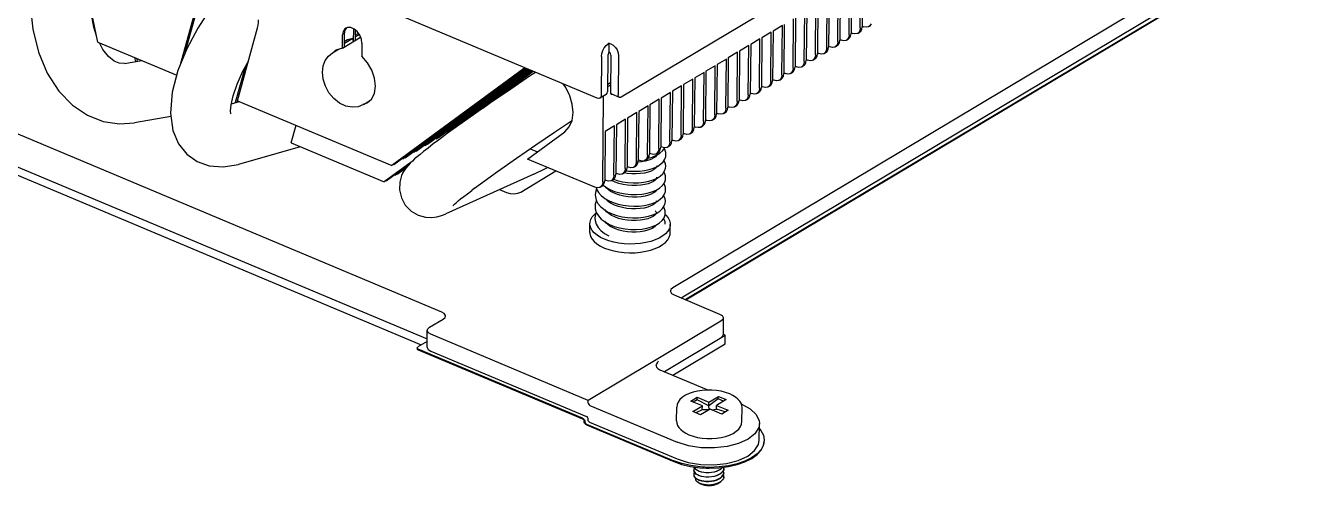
# Model space of a CAD drawing. Header units: millimetres. Extents: x 0 to 841, y 0 to 594.
# Drawn here: x 561.7 to 625.2, y 257.5 to 280.4 of the extents above; entities that cross this region are included whole.
import ezdxf

# ---------------------------------------------------------------- set-up
doc = ezdxf.new("R2010")
doc.units = ezdxf.units.MM
doc.header["$LTSCALE"] = 46.255
doc.layers.get('0').update_dxf_attribs({"linetype": 'CONTINUOUS'})

msp = doc.modelspace()

# ---------------------------------------------------------------- linework, layer by layer
at = {"color": 7, "linetype": 'CONTINUOUS'}
for p, q in [((629.466, 299.612), (591.323, 276.797)), ((590.126, 276.749), (548.61, 294.198)), ((624.88, 285.841), (593.881, 267.299)), ((565.267, 279.545), (564.148, 284.914)), ((594.302, 266.798), (624.873, 285.083)), ((594.495, 266.717), (625.065, 285.002)), ((594.537, 266.699), (625.065, 284.959)), ((603.22, 280.249), (603.243, 282.704)), ((603.339, 282.762), (603.316, 280.307)), ((570.429, 282.275), (569.365, 278.414)), ((569.614, 279.026), (570.524, 282.332)), ((602.224, 282.095), (602.201, 279.64)), ((602.663, 279.916), (602.686, 282.371)), ((602.781, 282.428), (602.758, 279.973)), ((601.109, 281.428), (601.086, 278.973)), ((601.548, 279.249), (601.571, 281.704)), ((601.666, 281.761), (601.644, 279.306)), ((602.105, 279.583), (602.128, 282.038)), ((600.433, 278.582), (600.456, 281.037)), ((600.552, 281.094), (600.529, 278.64)), ((600.991, 278.916), (601.013, 281.371)), ((570.238, 280.248), (569.685, 279.203)), ((572.212, 276.626), (573.213, 280.261)), ((577.571, 280.135), (577.652, 280.256)), ((577.692, 280.272), (577.605, 280.238)), ((577.996, 279.58), (578.001, 280.204)), ((599.341, 280.371), (598.879, 280.094)), ((599.318, 277.916), (599.341, 280.371)), ((599.437, 280.428), (599.414, 277.973)), ((599.876, 278.249), (599.899, 280.704)), ((599.994, 280.761), (599.971, 278.306)), ((603.22, 280.249), (603.2, 280.123)), ((603.316, 280.342), (603.388, 280.312)), ((603.649, 280.316), (603.745, 280.373)), ((565.267, 279.545), (569.188, 277.897)), ((577.438, 279.247), (577.444, 279.904)), ((577.438, 279.247), (578.342, 279.788)), ((577.476, 280.078), (577.444, 279.904)), ((577.534, 279.304), (577.54, 279.961)), ((577.949, 279.718), (577.535, 279.471)), ((577.606, 279.61), (577.536, 279.568)), ((577.54, 279.961), (577.571, 280.135)), ((577.996, 279.58), (577.949, 279.718)), ((578.091, 279.637), (578.096, 280.132)), ((578.282, 279.917), (578.093, 279.804)), ((578.164, 279.944), (578.094, 279.902)), ((578.235, 279.981), (578.164, 279.944)), ((598.226, 279.704), (597.764, 279.427)), ((598.204, 277.249), (598.226, 279.704)), ((598.322, 279.761), (598.299, 277.306)), ((598.784, 280.037), (598.322, 279.761)), ((598.761, 277.582), (598.784, 280.037)), ((598.879, 280.094), (598.857, 277.639)), ((602.105, 279.583), (602.085, 279.456)), ((602.201, 279.675), (602.273, 279.645)), ((602.534, 279.649), (602.63, 279.706)), ((602.663, 279.916), (602.643, 279.79)), ((602.759, 280.009), (602.831, 279.978)), ((603.092, 279.982), (603.187, 280.039)), ((569.685, 279.203), (569.25, 278.13)), ((576.94, 279.008), (577.244, 279.19)), ((577.126, 279.148), (577.027, 279.06)), ((578.408, 279.499), (578.402, 278.842)), ((590.656, 278.893), (590.639, 277.075)), ((590.664, 278.95), (590.656, 278.893)), ((590.725, 279.494), (590.661, 279.456)), ((590.721, 279.054), (590.725, 279.494)), ((590.761, 279.01), (590.721, 279.054)), ((590.725, 279.494), (590.802, 279.462)), ((590.797, 278.899), (590.78, 277.081)), ((597.111, 279.037), (596.65, 278.761)), ((597.089, 276.582), (597.111, 279.037)), ((597.207, 279.094), (597.184, 276.639)), ((597.669, 279.37), (597.207, 279.094)), ((597.646, 276.915), (597.669, 279.37)), ((597.764, 279.427), (597.742, 276.972)), ((600.991, 278.916), (600.97, 278.79)), ((601.087, 279.009), (601.159, 278.978)), ((601.419, 278.982), (601.515, 279.039)), ((601.548, 279.249), (601.528, 279.123)), ((601.644, 279.342), (601.716, 279.312)), ((601.977, 279.316), (602.072, 279.373)), ((566.583, 278.483), (567.446, 278.629)), ((567.083, 278.782), (567.127, 278.575)), ((567.23, 278.593), (567.201, 278.732)), ((572.593, 278.3), (572.105, 276.529)), ((579.997, 273.452), (586.519, 278.246)), ((586.515, 278.252), (586.449, 278.208)), ((586.531, 278.26), (586.515, 278.252)), ((590.339, 278.833), (590.321, 276.884)), ((591.183, 278.867), (591.165, 276.919)), ((595.997, 278.37), (595.535, 278.094)), ((595.974, 275.915), (595.997, 278.37)), ((596.092, 278.427), (596.069, 275.972)), ((596.554, 278.703), (596.092, 278.427)), ((596.531, 276.248), (596.554, 278.703)), ((596.65, 278.761), (596.627, 276.306)), ((599.876, 278.249), (599.856, 278.123)), ((599.972, 278.342), (600.044, 278.311)), ((600.304, 278.315), (600.4, 278.372)), ((600.433, 278.582), (600.413, 278.456)), ((600.529, 278.675), (600.601, 278.645)), ((600.862, 278.649), (600.957, 278.706)), ((586.449, 278.208), (579.901, 273.394)), ((586.59, 278.235), (580.459, 273.728)), ((580.554, 273.785), (586.601, 278.23)), ((586.656, 278.207), (581.016, 274.061)), ((581.112, 274.118), (586.667, 278.203)), ((586.722, 278.18), (581.574, 274.395)), ((581.669, 274.452), (586.733, 278.175)), ((586.788, 278.152), (582.131, 274.728)), ((582.226, 274.785), (586.799, 278.147)), ((586.854, 278.124), (582.688, 275.061)), ((582.784, 275.119), (586.866, 278.119)), ((586.92, 278.096), (584.037, 275.977)), ((584.428, 276.251), (586.932, 278.091)), ((594.882, 277.703), (594.42, 277.427)), ((594.859, 275.248), (594.882, 277.703)), ((594.977, 277.76), (594.955, 275.305)), ((595.439, 278.037), (594.977, 277.76)), ((595.416, 275.582), (595.439, 278.037)), ((595.535, 278.094), (595.512, 275.639)), ((598.857, 277.675), (598.929, 277.645)), ((599.19, 277.648), (599.285, 277.706)), ((599.318, 277.916), (599.298, 277.789)), ((599.414, 278.008), (599.486, 277.978)), ((599.747, 277.982), (599.843, 278.039)), ((590.783, 277.404), (590.641, 277.32)), ((590.784, 277.523), (590.643, 277.438)), ((593.767, 277.036), (593.305, 276.76)), ((593.744, 274.581), (593.767, 277.036)), ((593.863, 277.094), (593.84, 274.639)), ((594.324, 277.37), (593.863, 277.094)), ((594.302, 274.915), (594.324, 277.37)), ((594.42, 277.427), (594.397, 274.972)), ((597.742, 277.008), (597.814, 276.978)), ((598.075, 276.982), (598.17, 277.039)), ((598.204, 277.249), (598.183, 277.122)), ((598.299, 277.341), (598.372, 277.311)), ((598.632, 277.315), (598.728, 277.372)), ((598.761, 277.582), (598.741, 277.456)), ((582.385, 266.095), (556.537, 276.958)), ((571.911, 276.473), (572.307, 276.586)), ((572.192, 276.554), (572.212, 276.626)), ((572.219, 276.615), (572.207, 276.608)), ((572.212, 276.626), (579.901, 273.394)), ((578.48, 276.433), (578.79, 276.619)), ((590.575, 276.941), (590.256, 276.751)), ((590.4, 272.581), (590.439, 276.86)), ((591.228, 276.783), (590.842, 276.945)), ((592.652, 276.37), (592.19, 276.093)), ((592.629, 273.915), (592.652, 276.37)), ((592.748, 276.427), (592.725, 273.972)), ((593.21, 276.703), (592.748, 276.427)), ((593.187, 274.248), (593.21, 276.703)), ((593.305, 276.76), (593.282, 274.305)), ((596.627, 276.341), (596.699, 276.311)), ((596.96, 276.315), (597.056, 276.372)), ((597.089, 276.582), (597.068, 276.456)), ((597.185, 276.675), (597.257, 276.644)), ((597.517, 276.648), (597.613, 276.705)), ((597.646, 276.915), (597.626, 276.789)), ((568.898, 275.833), (567.085, 275.525)), ((583.68, 275.726), (582.673, 275)), ((591.537, 275.703), (591.075, 275.426)), ((591.515, 273.248), (591.537, 275.703)), ((591.633, 275.76), (591.61, 273.305)), ((592.095, 276.036), (591.633, 275.76)), ((592.072, 273.581), (592.095, 276.036)), ((592.19, 276.093), (592.167, 273.638)), ((595.845, 275.648), (595.941, 275.705)), ((595.974, 275.915), (595.954, 275.789)), ((596.07, 276.008), (596.142, 275.977)), ((596.403, 275.981), (596.498, 276.039)), ((596.531, 276.248), (596.511, 276.122)), ((556.522, 275.322), (581.657, 264.758)), ((574.891, 274.52), (575.133, 275.399)), ((582.634, 275.084), (582.688, 275.061)), ((583.191, 275.418), (583.23, 275.401)), ((586.658, 273.719), (588.507, 275.078)), ((590.518, 275.093), (590.495, 272.638)), ((590.98, 275.369), (590.518, 275.093)), ((590.957, 272.914), (590.98, 275.369)), ((591.075, 275.426), (591.053, 272.972)), ((594.859, 275.248), (594.839, 275.122)), ((594.955, 275.341), (595.027, 275.311)), ((595.288, 275.315), (595.383, 275.372)), ((595.416, 275.582), (595.396, 275.455)), ((595.512, 275.674), (595.584, 275.644)), ((556.166, 275.044), (581.36, 264.455)), ((574.891, 274.52), (579.516, 272.576)), ((582.217, 274.662), (581.962, 274.469)), ((582.076, 274.751), (582.131, 274.728)), ((582.673, 275), (582.213, 274.659)), ((593.744, 274.581), (593.724, 274.455)), ((593.84, 274.674), (593.912, 274.644)), ((594.173, 274.648), (594.268, 274.705)), ((594.302, 274.915), (594.281, 274.789)), ((594.397, 275.008), (594.47, 274.977)), ((594.73, 274.981), (594.826, 275.038)), ((575.336, 274.333), (572.263, 273.453)), ((580.961, 274.084), (581.016, 274.061)), ((581.519, 274.418), (581.574, 274.395)), ((586.781, 274.232), (587.147, 274.078)), ((592.629, 273.915), (592.609, 273.788)), ((592.797, 273.977), (592.725, 274.007)), ((593.04, 273.893), (593.039, 273.852)), ((593.058, 273.981), (593.154, 274.038)), ((593.082, 273.913), (593.07, 273.887)), ((593.071, 273.906), (593.245, 274.011)), ((593.187, 274.248), (593.167, 274.122)), ((593.245, 274.011), (593.385, 274.136)), ((593.355, 274.31), (593.283, 274.341)), ((593.531, 273.848), (593.54, 273.94)), ((593.54, 273.94), (593.54, 273.939)), ((593.615, 274.314), (593.711, 274.371)), ((580.867, 273.57), (579.516, 272.576)), ((579.611, 272.634), (580.81, 273.515)), ((580.646, 273.331), (580.073, 272.91)), ((580.169, 272.967), (580.62, 273.299)), ((580.404, 273.751), (580.459, 273.728)), ((580.576, 273.266), (580.59, 273.26)), ((590.01, 272.31), (586.658, 273.719)), ((591.515, 273.248), (591.494, 273.122)), ((591.683, 273.31), (591.61, 273.341)), ((591.943, 273.314), (592.039, 273.371)), ((592.072, 273.581), (592.052, 273.455)), ((592.327, 273.577), (592.155, 273.562)), ((592.24, 273.644), (592.168, 273.674)), ((592.518, 273.61), (592.327, 273.577)), ((592.501, 273.647), (592.596, 273.705)), ((592.688, 273.655), (592.518, 273.61)), ((593.035, 273.314), (593.034, 273.271)), ((593.078, 273.334), (593.058, 273.297)), ((593.08, 273.392), (593.084, 273.365)), ((593.525, 273.265), (593.534, 273.361)), ((593.534, 273.361), (593.534, 273.36)), ((580.018, 272.933), (580.073, 272.91)), ((580.435, 273.008), (580.434, 273.007)), ((586.96, 272.959), (582.589, 270.996)), ((586.314, 272.075), (588.07, 273.126)), ((590.4, 272.581), (590.379, 272.455)), ((590.568, 272.643), (590.496, 272.674)), ((590.828, 272.647), (590.924, 272.704)), ((591.02, 272.574), (590.855, 272.653)), ((590.957, 272.914), (590.937, 272.788)), ((591.125, 272.977), (591.053, 273.007)), ((591.386, 272.981), (591.481, 273.038)), ((591.618, 273.001), (591.464, 273.028)), ((593.029, 272.733), (593.029, 272.69)), ((593.075, 272.758), (593.053, 272.716)), ((593.079, 272.785), (593.075, 272.758)), ((593.079, 272.785), (593.079, 272.783)), ((593.52, 272.687), (593.529, 272.781)), ((593.529, 272.781), (593.529, 272.779)), ((584.015, 272.26), (583.873, 272.154)), ((585.259, 272.195), (585.61, 272.047)), ((590.022, 271.94), (590.022, 271.94)), ((590.271, 272.314), (590.367, 272.371)), ((590.416, 272.412), (590.527, 272.326)), ((590.573, 272.288), (590.526, 272.358)), ((590.897, 272.047), (590.897, 272.047)), ((593.024, 272.15), (593.023, 272.109)), ((593.066, 272.17), (593.054, 272.144)), ((593.515, 272.105), (593.524, 272.197)), ((593.524, 272.197), (593.524, 272.196)), ((590.017, 271.357), (590.025, 271.244)), ((590.017, 271.356), (590.017, 271.357)), ((590.506, 271.755), (590.714, 271.636)), ((590.714, 271.636), (590.714, 271.636)), ((593.018, 271.571), (593.018, 271.527)), ((593.062, 271.591), (593.042, 271.554)), ((593.064, 271.649), (593.068, 271.622)), ((593.508, 271.521), (593.518, 271.617)), ((593.518, 271.617), (593.518, 271.616)), ((590.021, 270.89), (590.011, 270.776)), ((590.011, 270.778), (590.02, 270.656)), ((590.011, 270.776), (590.011, 270.778)), ((590.074, 271.063), (590.021, 270.89)), ((590.076, 271.067), (590.074, 271.063)), ((593.013, 270.99), (593.013, 270.947)), ((593.059, 271.015), (593.036, 270.973)), ((593.063, 271.041), (593.059, 271.015)), ((593.063, 271.041), (593.063, 271.039)), ((593.504, 270.943), (593.513, 271.037)), ((593.513, 271.037), (593.513, 271.036)), ((589.754, 270.065), (589.758, 270.498)), ((590.49, 270.011), (590.698, 269.893)), ((590.557, 270.545), (590.509, 270.615)), ((590.881, 270.303), (590.881, 270.303)), ((593.035, 270.418), (593.027, 270.404)), ((593.508, 270.48), (593.508, 270.479)), ((593.508, 270.479), (593.508, 270.48)), ((593.754, 270.028), (593.758, 270.461)), ((590.484, 269.718), (590.286, 269.813)), ((590.698, 269.893), (590.697, 269.893)), ((593.004, 269.257), (593.006, 269.258)), ((593.948, 266.947), (596.214, 265.994)), ((581.776, 265.338), (582.452, 265.742)), ((596.281, 265.642), (589.678, 261.692)), ((596.395, 265.799), (596.387, 264.963)), ((581.653, 264.345), (581.661, 265.18)), ((589.678, 261.692), (581.843, 264.985)), ((593.465, 263.127), (596.5, 264.942)), ((596.5, 264.942), (596.397, 264.986)), ((596.496, 264.509), (596.5, 264.942)), ((581.159, 264.307), (581.158, 264.264)), ((581.213, 264.249), (581.182, 264.267)), ((581.656, 264.631), (581.193, 264.354)), ((593.888, 262.949), (596.496, 264.509)), ((589.395, 260.81), (581.213, 264.249)), ((581.213, 264.205), (589.395, 260.767)), ((581.835, 264.15), (589.593, 260.889)), ((593.065, 263.425), (593.08, 263.485)), ((593.065, 263.425), (593.065, 263.414)), ((593.246, 263.219), (595.657, 262.206)), ((594.778, 261.66), (595.097, 261.851)), ((595.095, 261.721), (595.097, 261.851)), ((595.097, 261.851), (595.675, 261.608)), ((596.151, 261.764), (595.673, 261.413)), ((595.675, 261.608), (596.153, 261.894)), ((596.538, 261.732), (596.06, 261.446)), ((596.151, 261.764), (596.153, 261.894)), ((596.41, 261.655), (596.151, 261.764)), ((596.153, 261.894), (596.538, 261.732)), ((589.676, 261.562), (589.678, 261.692)), ((589.753, 261.443), (594.108, 259.613)), ((594.076, 260.667), (594.082, 261.36)), ((595.356, 261.417), (594.778, 261.66)), ((594.878, 261.132), (595.356, 261.417)), ((595.264, 260.97), (594.878, 261.132)), ((595.095, 261.721), (594.905, 261.607)), ((595.354, 261.222), (595.025, 261.07)), ((595.673, 261.413), (595.095, 261.721)), ((595.742, 261.255), (595.264, 260.97)), ((595.354, 261.222), (595.356, 261.417)), ((595.675, 261.216), (595.354, 261.222)), ((595.673, 261.413), (595.675, 261.608)), ((595.703, 261.232), (595.673, 261.413)), ((596.32, 261.012), (595.742, 261.255)), ((595.812, 261.226), (596.058, 261.251)), ((596.058, 261.251), (596.06, 261.446)), ((596.494, 261.117), (596.058, 261.251)), ((596.06, 261.446), (596.638, 261.203)), ((596.638, 261.203), (596.32, 261.012)), ((597.321, 261.439), (597.284, 261.549)), ((597.332, 261.33), (597.321, 261.439)), ((597.326, 260.637), (597.332, 261.33)), ((589.504, 260.674), (589.509, 260.631)), ((589.585, 260.469), (593.94, 258.639)), ((589.586, 260.512), (593.941, 258.682)), ((589.669, 260.727), (589.669, 260.77)), ((589.745, 260.608), (594.1, 258.777)), ((598.192, 259.707), (598.2, 260.542)), ((595.954, 259.32), (595.296, 259.335)), ((594.338, 258.543), (593.941, 258.682)), ((594.1, 258.777), (594.654, 258.6)), ((595.59, 258.302), (595.54, 258.304)), ((595.683, 258.303), (595.558, 258.304)), ((596.166, 257.997), (596.257, 258.049)), ((596.168, 258.214), (596.259, 258.266)), ((596.331, 258.092), (596.257, 258.033)), ((596.333, 258.309), (596.259, 258.249)), ((596.372, 258.355), (596.333, 258.309)), ((596.417, 258.027), (596.427, 258.092)), ((596.427, 258.076), (596.417, 258.01)), ((596.419, 258.243), (596.429, 258.309)), ((596.429, 258.292), (596.419, 258.227)), ((596.429, 258.309), (596.421, 258.361)), ((595.112, 257.634), (595.156, 257.606)), ((595.183, 257.583), (595.112, 257.634)), ((596.149, 257.583), (596.241, 257.629)), ((596.163, 257.764), (596.255, 257.816)), ((596.164, 257.781), (596.255, 257.833)), ((596.171, 257.581), (596.205, 257.603)), ((596.205, 257.603), (596.274, 257.651)), ((596.274, 257.651), (596.241, 257.629)), ((596.329, 257.876), (596.255, 257.816)), ((596.424, 257.857), (596.425, 257.876)), ((596.425, 257.876), (596.425, 257.874))]:
    msp.add_line(p, q, dxfattribs=at)
for points in [[(562.125, 283.79), (561.933, 282.598), (561.896, 281.385), (562.017, 280.188), (562.3, 279.041), (562.737, 278.002)], [(572.316, 282.954), (571.606, 282.184), (570.884, 281.25), (570.238, 280.248)], [(565.2, 279.863), (565.059, 280.289), (564.93, 281), (564.919, 281.211)], [(573.213, 280.261), (573.241, 280.388), (573.259, 280.521), (573.266, 280.66)], [(577.605, 280.238), (577.562, 280.206), (577.476, 280.078)], [(578.408, 279.499), (578.38, 279.697), (578.298, 279.895), (578.172, 280.067), (578.016, 280.198), (577.849, 280.269), (577.692, 280.272)], [(603.187, 280.04), (603.24, 280.083), (603.296, 280.18), (603.316, 280.307)], [(603.649, 280.316), (603.616, 280.299), (603.508, 280.283), (603.388, 280.312)], [(603.757, 280.457), (603.702, 280.359), (603.649, 280.316)], [(577.949, 279.718), (577.693, 279.655), (577.606, 279.61)], [(602.072, 279.373), (602.125, 279.416), (602.181, 279.514), (602.201, 279.64)], [(602.534, 279.649), (602.501, 279.633), (602.393, 279.616), (602.273, 279.645)], [(602.643, 279.79), (602.587, 279.692), (602.534, 279.649)], [(602.63, 279.706), (602.682, 279.75), (602.738, 279.847), (602.758, 279.973)], [(603.092, 279.982), (603.058, 279.966), (602.951, 279.95), (602.831, 279.978)], [(603.2, 280.123), (603.144, 280.026), (603.092, 279.982)], [(566.586, 278.483), (566.315, 278.49), (566.075, 278.592), (565.791, 278.826), (565.515, 279.184), (565.347, 279.512)], [(576.439, 278.049), (576.477, 278.36), (576.58, 278.629), (576.738, 278.846), (576.94, 279.008)], [(577.438, 279.247), (577.151, 279.163), (577.126, 279.148)], [(590.339, 278.833), (590.356, 278.976), (590.402, 279.124), (590.473, 279.261), (590.562, 279.376), (590.661, 279.456)], [(590.721, 279.054), (590.687, 279.007), (590.664, 278.95)], [(590.797, 278.899), (590.788, 278.955), (590.761, 279.01)], [(590.802, 279.462), (590.921, 279.39), (591.028, 279.284), (591.112, 279.153), (591.166, 279.009), (591.183, 278.867)], [(600.958, 278.706), (601.01, 278.749), (601.066, 278.847), (601.086, 278.973)], [(601.419, 278.982), (601.386, 278.966), (601.278, 278.949), (601.159, 278.978)], [(601.528, 279.123), (601.472, 279.026), (601.419, 278.982)], [(601.515, 279.039), (601.568, 279.083), (601.623, 279.18), (601.644, 279.306)], [(601.977, 279.316), (601.943, 279.299), (601.836, 279.283), (601.716, 279.312)], [(602.085, 279.456), (602.029, 279.359), (601.977, 279.316)], [(571.873, 275.989), (571.882, 275.968), (571.881, 275.978), (571.873, 276.129), (571.901, 276.426), (572, 276.872), (572.192, 277.443), (572.484, 278.099), (572.754, 278.594)], [(579.084, 277.346), (579.039, 277.742), (578.902, 278.142), (578.685, 278.518), (578.402, 278.842)], [(599.843, 278.039), (599.895, 278.082), (599.951, 278.18), (599.971, 278.306)], [(600.305, 278.315), (600.271, 278.299), (600.163, 278.283), (600.044, 278.311)], [(600.413, 278.456), (600.357, 278.359), (600.305, 278.315)], [(600.4, 278.372), (600.453, 278.416), (600.509, 278.513), (600.529, 278.64)], [(600.862, 278.649), (600.829, 278.632), (600.721, 278.616), (600.601, 278.645)], [(600.97, 278.79), (600.915, 278.692), (600.862, 278.649)], [(562.737, 278.002), (563.314, 277.108), (563.997, 276.402), (564.74, 275.902), (565.52, 275.597), (566.332, 275.475), (567.085, 275.525)], [(569.25, 278.13), (568.963, 277.046), (568.874, 276.001), (568.997, 275.148), (569.283, 274.477), (569.695, 273.964), (570.211, 273.597), (570.798, 273.383), (571.501, 273.324), (572.263, 273.453)], [(578.48, 276.433), (578.221, 276.326), (577.923, 276.297), (577.606, 276.357), (577.289, 276.508), (577.003, 276.738), (576.766, 277.025), (576.587, 277.351), (576.475, 277.699), (576.439, 278.049)], [(587.057, 278.039), (586.807, 277.874), (585.815, 277.208), (584.755, 276.48), (583.68, 275.726)], [(598.728, 277.372), (598.78, 277.416), (598.836, 277.513), (598.857, 277.639)], [(599.19, 277.648), (599.156, 277.632), (599.049, 277.616), (598.929, 277.645)], [(599.298, 277.789), (599.242, 277.692), (599.19, 277.648)], [(599.285, 277.706), (599.338, 277.749), (599.394, 277.846), (599.414, 277.973)], [(599.747, 277.982), (599.714, 277.966), (599.606, 277.949), (599.486, 277.978)], [(599.856, 278.123), (599.8, 278.025), (599.747, 277.982)], [(578.692, 276.531), (578.889, 276.707), (579.032, 276.99), (579.084, 277.346)], [(588.923, 276.036), (588.883, 276.45), (588.758, 276.876), (588.557, 277.287), (588.432, 277.461)], [(590.575, 276.941), (590.581, 276.946), (590.623, 276.998), (590.639, 277.075)], [(590.78, 277.081), (590.791, 277.005), (590.825, 276.955), (590.842, 276.945)], [(597.613, 276.705), (597.666, 276.749), (597.721, 276.846), (597.742, 276.972)], [(598.075, 276.982), (598.042, 276.965), (597.934, 276.949), (597.814, 276.978)], [(598.183, 277.122), (598.127, 277.025), (598.075, 276.982)], [(598.17, 277.039), (598.223, 277.082), (598.279, 277.18), (598.299, 277.306)], [(598.632, 277.315), (598.599, 277.299), (598.491, 277.282), (598.372, 277.311)], [(598.741, 277.456), (598.685, 277.358), (598.632, 277.315)], [(578.472, 276.46), (578.666, 276.516), (578.692, 276.531)], [(590.256, 276.751), (590.2, 276.734), (590.126, 276.749)], [(590.321, 276.884), (590.305, 276.807), (590.263, 276.755), (590.256, 276.751)], [(591.228, 276.783), (591.211, 276.794), (591.177, 276.843), (591.165, 276.919)], [(591.323, 276.797), (591.261, 276.777), (591.228, 276.783)], [(597.068, 276.456), (597.013, 276.358), (596.96, 276.315)], [(597.056, 276.372), (597.108, 276.415), (597.164, 276.513), (597.184, 276.639)], [(597.517, 276.648), (597.484, 276.632), (597.376, 276.615), (597.257, 276.644)], [(597.626, 276.789), (597.57, 276.692), (597.517, 276.648)], [(588.507, 275.078), (588.73, 275.318), (588.872, 275.644), (588.923, 276.036)], [(595.954, 275.789), (595.898, 275.691), (595.845, 275.648)], [(595.941, 275.705), (595.993, 275.749), (596.049, 275.846), (596.069, 275.972)], [(596.403, 275.981), (596.369, 275.965), (596.262, 275.949), (596.142, 275.977)], [(596.511, 276.122), (596.455, 276.025), (596.403, 275.981)], [(596.498, 276.039), (596.551, 276.082), (596.607, 276.179), (596.627, 276.306)], [(596.96, 276.315), (596.927, 276.298), (596.819, 276.282), (596.699, 276.311)], [(584.015, 272.26), (584.313, 272.482), (585.158, 273.096), (586.108, 273.767), (587.071, 274.433), (587.999, 275.062), (588.843, 275.624), (588.871, 275.642)], [(594.839, 275.122), (594.783, 275.025), (594.73, 274.981)], [(594.826, 275.038), (594.879, 275.082), (594.934, 275.179), (594.955, 275.305)], [(595.288, 275.315), (595.254, 275.298), (595.147, 275.282), (595.027, 275.311)], [(595.396, 275.455), (595.34, 275.358), (595.288, 275.315)], [(595.383, 275.372), (595.436, 275.415), (595.492, 275.513), (595.512, 275.639)], [(595.845, 275.648), (595.812, 275.632), (595.704, 275.615), (595.584, 275.644)], [(581.962, 274.469), (581.698, 274.266), (581.479, 274.094), (581.303, 273.951), (581.157, 273.83), (581.032, 273.722), (580.919, 273.62), (580.81, 273.515), (580.704, 273.402), (580.592, 273.265), (580.48, 273.093), (580.434, 273.007)], [(593.724, 274.455), (593.668, 274.358), (593.616, 274.314)], [(593.711, 274.372), (593.764, 274.415), (593.82, 274.512), (593.84, 274.639)], [(594.173, 274.648), (594.14, 274.631), (594.032, 274.615), (593.912, 274.644)], [(594.281, 274.789), (594.226, 274.691), (594.173, 274.648)], [(594.269, 274.705), (594.321, 274.748), (594.377, 274.846), (594.397, 274.972)], [(594.73, 274.981), (594.697, 274.965), (594.589, 274.948), (594.47, 274.977)], [(592.596, 273.705), (592.649, 273.748), (592.705, 273.846), (592.725, 273.972)], [(592.657, 273.762), (592.864, 273.82), (593.071, 273.906)], [(593.07, 273.887), (593.024, 273.834), (592.944, 273.772), (592.831, 273.71), (592.688, 273.655)], [(593.058, 273.981), (593.025, 273.965), (592.917, 273.948), (592.797, 273.977)], [(592.931, 273.265), (593.12, 273.354), (593.277, 273.459), (593.399, 273.578), (593.485, 273.71), (593.531, 273.848)], [(593.167, 274.122), (593.111, 274.024), (593.058, 273.981)], [(593.154, 274.038), (593.206, 274.081), (593.262, 274.179), (593.282, 274.305)], [(593.616, 274.314), (593.582, 274.298), (593.474, 274.282), (593.355, 274.31)], [(593.385, 274.136), (593.484, 274.28), (593.485, 274.283)], [(593.54, 273.939), (593.531, 274.042), (593.481, 274.188), (593.451, 274.233)], [(586.959, 272.958), (587.549, 273.251), (587.645, 273.304)], [(591.481, 273.038), (591.534, 273.081), (591.59, 273.179), (591.61, 273.305)], [(591.567, 273.139), (591.693, 273.122), (591.957, 273.108), (592.22, 273.116), (592.474, 273.145), (592.713, 273.195), (592.931, 273.265)], [(593.058, 273.297), (593.01, 273.245), (592.927, 273.184), (592.808, 273.122), (592.656, 273.066), (592.477, 273.021), (592.277, 272.991), (592.063, 272.977), (591.841, 272.98), (591.618, 273.001)], [(591.943, 273.314), (591.91, 273.298), (591.802, 273.281), (591.683, 273.31)], [(592.052, 273.455), (591.996, 273.357), (591.943, 273.314)], [(592.039, 273.371), (592.091, 273.415), (592.147, 273.512), (592.167, 273.638)], [(592.501, 273.648), (592.467, 273.631), (592.36, 273.615), (592.24, 273.644)], [(592.609, 273.788), (592.553, 273.691), (592.501, 273.648)], [(592.911, 272.679), (593.103, 272.766), (593.262, 272.87), (593.387, 272.989), (593.476, 273.123), (593.525, 273.265)], [(593.534, 273.36), (593.523, 273.474), (593.464, 273.631), (593.448, 273.653)], [(580.435, 273.008), (580.384, 272.895), (580.293, 272.57), (580.28, 272.181), (580.372, 271.783), (580.568, 271.422), (580.853, 271.129), (581.207, 270.923), (581.568, 270.822), (581.892, 270.808), (582.134, 270.841), (582.317, 270.89), (582.471, 270.946), (582.59, 270.996)], [(590.367, 272.371), (590.419, 272.414), (590.475, 272.512), (590.495, 272.638)], [(590.828, 272.647), (590.795, 272.631), (590.687, 272.614), (590.568, 272.643)], [(590.937, 272.788), (590.881, 272.691), (590.828, 272.647)], [(590.924, 272.704), (590.977, 272.748), (591.032, 272.845), (591.053, 272.972)], [(590.932, 272.711), (591.12, 272.647), (591.379, 272.585), (591.646, 272.545), (591.916, 272.528), (592.185, 272.533), (592.445, 272.56), (592.69, 272.609), (592.911, 272.679)], [(593.053, 272.716), (593.003, 272.662), (592.921, 272.602), (592.807, 272.543), (592.661, 272.488), (592.485, 272.443), (592.286, 272.411), (592.071, 272.396), (591.849, 272.398), (591.627, 272.418), (591.41, 272.454), (591.207, 272.507), (591.02, 272.574)], [(591.386, 272.981), (591.353, 272.964), (591.245, 272.948), (591.125, 272.977)], [(591.494, 273.122), (591.438, 273.024), (591.386, 272.981)], [(593.055, 272.163), (593.229, 272.268), (593.369, 272.393), (593.468, 272.537), (593.52, 272.687)], [(593.072, 272.815), (593.076, 272.808), (593.079, 272.785)], [(593.529, 272.779), (593.521, 272.874), (593.468, 273.031), (593.441, 273.07)], [(582.939, 271.402), (582.937, 271.4), (582.948, 271.41), (582.983, 271.443), (583.038, 271.491), (583.111, 271.554), (583.205, 271.632), (583.324, 271.728), (583.474, 271.847), (583.658, 271.989), (583.873, 272.154)], [(585.61, 272.047), (585.784, 271.999), (585.976, 271.988), (586.162, 272.015), (586.314, 272.075)], [(590.271, 272.314), (590.238, 272.297), (590.13, 272.281), (590.01, 272.31)], [(590.087, 272.231), (590.087, 272.231), (590.033, 272.058), (590.022, 271.94)], [(590.022, 271.94), (590.029, 271.836), (590.073, 271.669)], [(590.067, 272.296), (590.09, 272.222), (590.187, 272.053), (590.326, 271.896), (590.506, 271.755)], [(590.379, 272.455), (590.324, 272.357), (590.271, 272.314)], [(590.527, 272.326), (590.744, 272.205), (590.987, 272.107), (591.248, 272.031), (591.523, 271.979), (591.804, 271.951), (592.084, 271.948), (592.357, 271.968), (592.614, 272.011), (592.848, 272.077), (593.055, 272.163)], [(590.897, 272.047), (590.774, 272.116), (590.661, 272.2), (590.573, 272.288)], [(593.054, 272.144), (593.008, 272.091), (592.928, 272.029), (592.815, 271.967), (592.672, 271.912), (592.502, 271.867), (592.311, 271.834), (592.104, 271.816), (591.887, 271.815), (591.666, 271.831), (591.449, 271.864), (591.243, 271.913), (591.054, 271.977), (590.897, 272.047)], [(592.915, 271.522), (593.104, 271.611), (593.26, 271.715), (593.383, 271.834), (593.468, 271.966), (593.515, 272.105)], [(593.518, 271.616), (593.507, 271.73), (593.447, 271.888), (593.431, 271.91)], [(593.524, 272.196), (593.514, 272.298), (593.465, 272.444), (593.435, 272.49)], [(590.082, 271.65), (590.08, 271.645), (590.027, 271.47), (590.017, 271.356)], [(590.073, 271.669), (590.158, 271.505), (590.283, 271.353), (590.444, 271.214)], [(593.042, 271.554), (592.994, 271.502), (592.911, 271.441), (592.792, 271.379), (592.64, 271.322), (592.461, 271.278), (592.261, 271.248), (592.047, 271.233), (591.825, 271.236), (591.601, 271.257), (591.383, 271.296), (591.175, 271.351), (590.985, 271.422), (590.821, 271.504), (590.687, 271.593), (590.588, 271.684), (590.555, 271.727)], [(590.714, 271.636), (590.923, 271.546), (591.163, 271.47), (591.416, 271.414), (591.676, 271.379), (591.941, 271.365), (592.204, 271.372), (592.458, 271.402), (592.697, 271.452), (592.915, 271.522)], [(592.895, 270.936), (593.086, 271.023), (593.246, 271.127), (593.371, 271.246), (593.46, 271.38), (593.508, 271.521)], [(593.513, 271.036), (593.505, 271.131), (593.452, 271.288), (593.425, 271.326)], [(589.758, 270.498), (589.764, 270.57), (589.803, 270.704), (589.879, 270.835), (589.99, 270.959), (590.059, 271.015)], [(590.02, 270.656), (590.073, 270.479), (590.171, 270.31), (590.31, 270.153), (590.49, 270.011)], [(590.025, 271.244), (590.077, 271.062), (590.18, 270.885), (590.327, 270.724), (590.511, 270.582)], [(590.444, 271.214), (590.637, 271.092), (590.86, 270.987), (591.104, 270.904), (591.363, 270.842), (591.63, 270.802), (591.9, 270.784), (592.169, 270.79), (592.429, 270.817), (592.674, 270.866), (592.895, 270.936)], [(590.592, 271.093), (590.516, 271.19), (590.515, 271.193)], [(593.036, 270.973), (592.986, 270.918), (592.905, 270.859), (592.791, 270.8), (592.645, 270.745), (592.469, 270.699), (592.27, 270.668), (592.055, 270.653), (591.833, 270.655), (591.611, 270.674), (591.394, 270.711), (591.19, 270.764), (591.004, 270.831), (590.838, 270.909), (590.7, 270.998), (590.592, 271.093)], [(592.832, 270.334), (593.038, 270.42), (593.213, 270.525), (593.353, 270.65)], [(593.014, 271.133), (593.038, 271.106), (593.06, 271.065), (593.063, 271.041)], [(593.353, 270.65), (593.452, 270.793), (593.504, 270.943)], [(593.508, 270.479), (593.499, 270.583), (593.446, 270.74), (593.43, 270.762)], [(593.505, 270.951), (593.541, 270.921), (593.648, 270.794), (593.719, 270.662), (593.754, 270.527), (593.758, 270.461)], [(589.754, 270.065), (589.758, 270.001), (589.793, 269.865), (589.864, 269.733), (589.97, 269.607), (590.111, 269.488), (590.282, 269.38), (590.48, 269.285)], [(590.286, 269.813), (590.115, 269.921), (589.975, 270.039), (589.869, 270.165), (589.797, 270.297), (589.762, 270.433), (589.758, 270.498)], [(593.527, 270), (593.383, 269.885), (593.209, 269.781), (593.008, 269.69), (592.784, 269.614), (592.541, 269.554), (592.284, 269.511), (592.016, 269.486), (591.744, 269.48), (591.472, 269.492), (591.206, 269.522), (590.949, 269.571), (590.706, 269.636), (590.484, 269.718)], [(590.511, 270.582), (590.728, 270.462), (590.97, 270.363), (591.232, 270.288), (591.507, 270.235), (591.788, 270.208), (592.068, 270.204), (592.341, 270.224), (592.598, 270.268), (592.832, 270.334)], [(590.881, 270.303), (590.758, 270.373), (590.645, 270.456), (590.557, 270.545)], [(593.027, 270.404), (592.972, 270.345), (592.886, 270.282), (592.77, 270.222), (592.626, 270.168), (592.457, 270.124), (592.267, 270.093), (592.062, 270.076), (591.848, 270.075), (591.631, 270.092), (591.419, 270.125), (591.218, 270.173), (591.033, 270.235), (590.881, 270.303)], [(592.989, 270.363), (592.991, 270.367), (592.997, 270.402)], [(593.006, 269.258), (593.206, 269.349), (593.379, 269.453), (593.523, 269.568), (593.633, 269.692), (593.709, 269.822), (593.748, 269.957), (593.754, 270.028)], [(593.758, 270.461), (593.752, 270.39), (593.713, 270.255), (593.637, 270.125), (593.527, 270)], [(590.48, 269.285), (590.702, 269.204), (590.944, 269.138), (591.2, 269.09), (591.466, 269.059), (591.738, 269.047), (592.011, 269.053), (592.279, 269.078), (592.536, 269.121), (592.78, 269.181), (593.004, 269.257)], [(593.881, 267.299), (593.788, 267.213), (593.766, 267.142)], [(593.766, 267.142), (593.768, 267.117), (593.824, 267.024), (593.948, 266.947)], [(582.566, 265.899), (582.564, 265.924), (582.509, 266.017), (582.385, 266.095)], [(582.452, 265.742), (582.545, 265.828), (582.566, 265.899)], [(596.214, 265.994), (596.338, 265.917), (596.393, 265.824), (596.395, 265.799)], [(596.395, 265.799), (596.374, 265.728), (596.281, 265.642)], [(581.661, 265.181), (581.683, 265.252), (581.776, 265.338)], [(581.843, 264.985), (581.719, 265.062), (581.663, 265.156), (581.661, 265.181)], [(596.273, 264.806), (596.366, 264.892), (596.387, 264.963)], [(581.159, 264.307), (581.159, 264.312), (581.169, 264.334), (581.193, 264.354)], [(581.182, 264.267), (581.163, 264.288), (581.159, 264.307)], [(581.653, 264.345), (581.656, 264.32), (581.711, 264.227), (581.835, 264.15)], [(581.158, 264.264), (581.163, 264.245), (581.182, 264.223), (581.213, 264.205)], [(593.08, 263.485), (593.117, 263.567), (593.18, 263.658)], [(593.065, 263.414), (593.082, 263.348), (593.144, 263.277), (593.246, 263.219)], [(596.718, 262.018), (596.516, 262.091), (596.297, 262.146), (596.067, 262.184), (595.828, 262.204), (595.588, 262.206), (595.35, 262.189), (595.119, 262.155), (594.901, 262.102), (594.699, 262.033), (594.519, 261.947), (594.365, 261.847), (594.242, 261.734), (594.153, 261.612), (594.101, 261.487), (594.082, 261.36)], [(597.284, 261.549), (597.22, 261.657), (597.129, 261.761), (597.013, 261.857), (596.874, 261.943), (596.718, 262.018)], [(589.676, 261.562), (589.686, 261.515), (589.714, 261.471), (589.753, 261.443)], [(597.293, 261.518), (597.738, 261.275), (598.044, 260.984), (598.189, 260.666), (598.2, 260.542)], [(589.395, 260.81), (589.431, 260.788), (589.463, 260.757), (589.488, 260.717), (589.504, 260.674)], [(589.471, 260.648), (589.465, 260.684), (589.449, 260.718), (589.424, 260.747), (589.395, 260.767)], [(589.585, 260.469), (589.549, 260.491), (589.517, 260.523), (589.492, 260.562), (589.476, 260.605), (589.471, 260.648)], [(589.509, 260.631), (589.515, 260.596), (589.531, 260.561), (589.556, 260.532), (589.586, 260.512)], [(589.669, 260.77), (589.659, 260.818), (589.631, 260.861), (589.593, 260.889)], [(589.745, 260.608), (589.706, 260.636), (589.679, 260.679), (589.669, 260.727)], [(594.076, 260.667), (594.088, 260.558), (594.125, 260.448), (594.189, 260.34), (594.28, 260.237), (594.396, 260.141), (594.534, 260.054), (594.691, 259.979)], [(594.691, 259.979), (594.892, 259.907), (595.111, 259.851), (595.342, 259.813), (595.58, 259.793), (595.821, 259.791), (596.059, 259.808), (596.289, 259.843), (596.508, 259.895), (596.709, 259.965), (596.889, 260.05), (597.043, 260.151), (597.167, 260.263), (597.255, 260.385), (597.308, 260.51), (597.326, 260.637)], [(598.2, 260.542), (598.166, 260.342), (597.976, 260.033), (597.633, 259.76), (597.161, 259.541), (596.588, 259.391), (595.954, 259.32)], [(598.198, 260.268), (598.27, 260.191), (598.397, 259.96), (598.442, 259.704)], [(595.296, 259.335), (594.664, 259.435), (594.108, 259.613)], [(598.442, 259.704), (598.403, 259.48), (598.282, 259.249), (598.082, 259.032), (597.81, 258.838), (597.474, 258.67), (597.085, 258.534), (596.654, 258.435), (596.193, 258.374), (595.715, 258.355), (595.24, 258.377), (594.776, 258.44), (594.338, 258.543)], [(594.654, 258.6), (595.28, 258.5), (595.931, 258.484), (596.561, 258.552), (597.136, 258.699), (597.613, 258.916), (597.96, 259.188), (598.155, 259.497), (598.192, 259.707)], [(595.236, 258.334), (595.712, 258.311), (596.192, 258.331), (596.656, 258.392), (597.089, 258.492), (597.479, 258.629), (597.814, 258.797), (598.085, 258.992), (598.283, 259.208), (598.403, 259.438), (598.442, 259.661)], [(593.94, 258.639), (594.335, 258.5), (594.771, 258.397), (595.236, 258.334)], [(594.963, 258.098), (594.936, 258.052), (594.926, 257.998)], [(594.926, 257.998), (594.939, 257.934), (594.974, 257.876)], [(594.926, 257.981), (594.939, 257.918), (594.974, 257.86)], [(594.965, 258.315), (594.938, 258.269), (594.928, 258.214)], [(594.928, 258.214), (594.941, 258.151), (594.976, 258.093), (595.033, 258.039), (595.11, 257.992)], [(594.975, 258.077), (594.941, 258.135), (594.928, 258.198)], [(594.977, 258.294), (594.943, 258.351), (594.938, 258.374)], [(594.942, 258.374), (594.943, 258.367), (594.978, 258.309), (595.035, 258.256), (595.111, 258.208), (595.205, 258.168), (595.312, 258.136), (595.431, 258.115), (595.557, 258.103), (595.688, 258.104), (595.818, 258.115), (595.942, 258.137), (596.06, 258.17), (596.168, 258.214)], [(595.2, 257.936), (595.107, 257.976), (595.031, 258.024), (594.975, 258.077)], [(595.534, 258.088), (595.429, 258.098), (595.31, 258.121), (595.202, 258.152), (595.109, 258.193), (595.033, 258.241), (594.977, 258.294)], [(595.11, 257.992), (595.203, 257.952), (595.31, 257.92), (595.429, 257.898), (595.555, 257.887), (595.686, 257.887), (595.816, 257.898), (595.94, 257.921), (596.058, 257.954), (596.166, 257.997)], [(595.535, 257.872), (595.427, 257.882), (595.308, 257.904), (595.2, 257.936)], [(595.54, 258.304), (595.431, 258.315), (595.361, 258.328)], [(595.681, 258.087), (595.556, 258.087), (595.534, 258.088)], [(595.68, 258.087), (595.629, 258.085), (595.582, 258.086), (595.538, 258.088)], [(595.681, 258.303), (595.637, 258.302), (595.59, 258.302)], [(596.257, 258.033), (596.166, 257.981), (596.059, 257.938), (595.941, 257.904), (595.815, 257.882), (595.677, 257.87)], [(596.259, 258.249), (596.168, 258.197), (596.061, 258.154), (595.943, 258.121), (595.817, 258.098), (595.681, 258.087)], [(595.826, 258.316), (595.819, 258.315), (595.683, 258.303)], [(596.255, 257.833), (596.329, 257.892), (596.384, 257.958), (596.417, 258.027)], [(596.257, 258.049), (596.331, 258.108), (596.386, 258.174), (596.419, 258.243)], [(596.259, 258.266), (596.333, 258.325), (596.356, 258.353)], [(596.417, 258.01), (596.384, 257.941), (596.329, 257.876)], [(596.419, 258.227), (596.386, 258.157), (596.331, 258.092)], [(596.425, 257.876), (596.419, 257.93), (596.401, 257.976)], [(596.427, 258.092), (596.415, 258.169), (596.403, 258.193)], [(594.974, 257.876), (595.031, 257.823), (595.108, 257.775), (595.201, 257.735), (595.308, 257.703), (595.427, 257.682), (595.553, 257.671), (595.684, 257.671), (595.814, 257.682), (595.938, 257.704), (596.056, 257.737), (596.164, 257.781)], [(594.974, 257.86), (595.03, 257.807), (595.107, 257.759), (595.2, 257.719), (595.308, 257.687), (595.427, 257.665), (595.534, 257.655)], [(595.006, 257.83), (595.002, 257.813), (595.01, 257.758), (595.039, 257.704), (595.088, 257.652), (595.112, 257.634)], [(595.156, 257.606), (595.239, 257.566), (595.337, 257.533), (595.447, 257.51), (595.564, 257.496), (595.686, 257.492), (595.81, 257.499), (595.93, 257.517), (596.044, 257.545), (596.149, 257.583)], [(595.183, 257.583), (595.194, 257.575), (595.27, 257.532), (595.361, 257.497), (595.464, 257.472), (595.574, 257.456), (595.688, 257.451), (595.802, 257.457), (595.911, 257.474)], [(595.534, 257.655), (595.553, 257.654), (595.675, 257.654)], [(595.677, 257.87), (595.554, 257.871), (595.535, 257.872)], [(595.676, 257.87), (595.667, 257.87), (595.62, 257.869), (595.573, 257.87), (595.536, 257.872)], [(595.675, 257.654), (595.814, 257.666), (595.939, 257.688), (596.057, 257.721), (596.163, 257.764)], [(595.911, 257.474), (596.004, 257.502), (596.092, 257.538), (596.171, 257.581)], [(596.424, 257.857), (596.405, 257.795), (596.367, 257.735), (596.312, 257.68), (596.274, 257.651)]]:
    msp.add_lwpolyline(points, dxfattribs=at)

doc.saveas('drawing.dxf')
